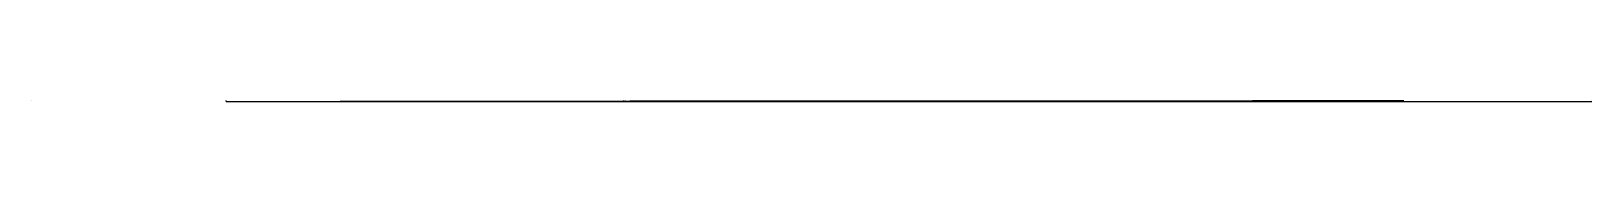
# Model space of a CAD drawing. Header units: metres. Extents: x -1 to 72750024, y 3999 to 4800.
# Drawn here: x 51950003 to 52350024, y 4199 to 4450 of the extents above; entities that cross this region are included whole.
import ezdxf

# ---------------------------------------------------------------- set-up
doc = ezdxf.new("R2010")
doc.units = ezdxf.units.M

msp = doc.modelspace()

# ---------------------------------------------------------------- linework, layer by layer
at = {"color": 7}
for p, q in [((51950003.013, 4450), (51950024.105, 4450)), ((51950003.013, 4450), (51950003.013, 4431.921)), ((51950024.105, 4431.921), (51950003.013, 4431.921)), ((51950006.026, 4443.974), (51950021.092, 4443.974)), ((51950024.105, 4450), (51950024.105, 4431.921)), ((52000000, 4450), (51999998.795, 4450)), ((52000000, 4400), (51999998.795, 4400)), ((52000000, 4350), (51999998.795, 4350)), ((52000000, 4300), (51999998.795, 4300)), ((52000000, 4250), (51999998.795, 4250)), ((52000000, 4200), (51999998.795, 4200)), ((52000000, 4440), (51999999.247, 4440)), ((52000000, 4430), (51999999.247, 4430)), ((52000000, 4420), (51999999.247, 4420)), ((52000000, 4410), (51999999.247, 4410)), ((52000000, 4390), (51999999.247, 4390)), ((52000000, 4380), (51999999.247, 4380)), ((52000000, 4370), (51999999.247, 4370)), ((52000000, 4360), (51999999.247, 4360)), ((52000000, 4340), (51999999.247, 4340)), ((52000000, 4330), (51999999.247, 4330)), ((52000000, 4320), (51999999.247, 4320)), ((52000000, 4310), (51999999.247, 4310)), ((52000000, 4290), (51999999.247, 4290)), ((52000000, 4280), (51999999.247, 4280)), ((52000000, 4270), (51999999.247, 4270)), ((52000000, 4260), (51999999.247, 4260)), ((52000000, 4240), (51999999.247, 4240)), ((52000000, 4230), (51999999.247, 4230)), ((52000000, 4220), (51999999.247, 4220)), ((52000000, 4210), (51999999.247, 4210)), ((52000000, 4200), (52000000, 4450)), ((52000000, 4200), (52350000, 4200)), ((52000000, 4200), (52000000, 4198.795)), ((52010000.001, 4200), (52010000.001, 4199.247)), ((52020000.002, 4200), (52020000.002, 4199.247)), ((52030000.003, 4200), (52030000.003, 4199.247)), ((52040000.003, 4200), (52040000.003, 4199.247)), ((52050000.001, 4200), (52050000.001, 4198.795)), ((52059999.998, 4200), (52059999.998, 4199.247)), ((52069999.996, 4200), (52069999.996, 4199.247)), ((52079999.993, 4200), (52079999.993, 4199.247)), ((52089999.991, 4200), (52089999.991, 4199.247)), ((52100000.002, 4200), (52100000.002, 4198.795)), ((52110000.006, 4200), (52110000.006, 4199.247)), ((52120000.01, 4200), (52120000.01, 4199.247)), ((52130000.015, 4200), (52130000.015, 4199.247)), ((52140000.019, 4200), (52140000.019, 4199.247)), ((52149999.996, 4200), (52149999.996, 4198.795)), ((52160000, 4200), (52160000, 4199.247)), ((52170000.005, 4200), (52170000.005, 4199.247)), ((52180000.009, 4200), (52180000.009, 4199.247)), ((52190000.013, 4200), (52190000.013, 4199.247)), ((52200000.004, 4200), (52200000.004, 4198.795)), ((52210000.008, 4200), (52210000.008, 4199.247)), ((52220000.012, 4200), (52220000.012, 4199.247)), ((52230000.003, 4200), (52230000.003, 4199.247)), ((52239999.994, 4200), (52239999.994, 4199.247)), ((52250000.012, 4200), (52250000.012, 4198.795)), ((52260000.002, 4200), (52260000.002, 4199.247)), ((52269999.993, 4200), (52269999.993, 4199.247)), ((52279999.984, 4200), (52279999.984, 4199.247)), ((52289999.975, 4200), (52289999.975, 4199.247)), ((52299999.992, 4200), (52299999.992, 4198.795)), ((52309999.983, 4200), (52309999.983, 4199.247)), ((52319999.974, 4200), (52319999.974, 4199.247)), ((52329999.964, 4200), (52329999.964, 4199.247)), ((52339999.955, 4200), (52339999.955, 4199.247)), ((52350000, 4200), (52350000, 4198.795)), ((52350003.013, 4450), (52350024.105, 4450)), ((52350003.013, 4450), (52350003.013, 4431.921)), ((52350024.105, 4431.921), (52350003.013, 4431.921)), ((52350006.026, 4443.974), (52350021.092, 4443.974)), ((52350024.105, 4450), (52350024.105, 4431.921))]:
    msp.add_line(p, q, dxfattribs=at)
at = {"color": 4}
for p, q in [((51950006.026, 4439.454), (51950021.092, 4439.454)), ((52029173.801, 4242.504), (52030216.25, 4244.355)), ((52030216.25, 4244.355), (52030245.33, 4244.164)), ((52030245.33, 4244.164), (52031471.91, 4245.875)), ((52031471.91, 4245.875), (52031813.961, 4246.093)), ((52031813.961, 4246.093), (52033443.82, 4249.139)), ((52033443.82, 4249.139), (52033933.672, 4250.449)), ((52033933.672, 4250.449), (52034392, 4249.718)), ((52034392, 4249.718), (52034876.371, 4251.161)), ((52034876.371, 4251.161), (52035037.59, 4251.528)), ((52035037.59, 4251.528), (52035704.43, 4252.714)), ((52035704.43, 4252.714), (52035963.762, 4252.165)), ((52035963.762, 4252.165), (52036748.75, 4254.756)), ((52036748.75, 4254.756), (52036871.012, 4253.245)), ((52036871.012, 4253.245), (52037272.191, 4254.907)), ((52037272.191, 4254.907), (52038060.359, 4255.572)), ((52038060.359, 4255.572), (52038286.48, 4255.812)), ((52038286.48, 4255.812), (52038309.859, 4256.012)), ((52038309.859, 4256.012), (52038507.828, 4255.715)), ((52038507.828, 4255.715), (52038657.531, 4256.606)), ((52038657.531, 4256.606), (52038793.07, 4256.29)), ((52038793.07, 4256.29), (52038831.551, 4256.569)), ((52038831.551, 4256.569), (52038950.09, 4256.598)), ((52038950.09, 4256.598), (52039777.199, 4258.056)), ((52039777.199, 4258.056), (52040058.77, 4258.45)), ((52040058.77, 4258.45), (52040185.07, 4258.464)), ((52040185.07, 4258.464), (52040209.32, 4258.402)), ((52040209.32, 4258.402), (52040248.09, 4258.495)), ((52040248.09, 4258.495), (52040344.66, 4258.735)), ((52040344.66, 4258.735), (52040547.859, 4259.214)), ((52040547.859, 4259.214), (52040776.078, 4259.649)), ((52040776.078, 4259.649), (52040973.93, 4259.311)), ((52040973.93, 4259.311), (52040993.078, 4259.964)), ((52040993.078, 4259.964), (52041413.82, 4260.759)), ((52041413.82, 4260.759), (52042035.98, 4260.602)), ((52042035.98, 4260.602), (52042053.172, 4259.537)), ((52042053.172, 4259.537), (52042269.281, 4260.45)), ((52042269.281, 4260.45), (52042341.809, 4261.821)), ((52042341.809, 4261.821), (52042569.449, 4261.603)), ((52042569.449, 4261.603), (52043548.738, 4263.013)), ((52043548.738, 4263.013), (52043563.031, 4263.061)), ((52043563.031, 4263.061), (52043667.75, 4263.921)), ((52043667.75, 4263.921), (52043680.691, 4263.223)), ((52043680.691, 4263.223), (52043789.859, 4263.362)), ((52043789.859, 4263.362), (52043815.84, 4262.902)), ((52043815.84, 4262.902), (52043971.641, 4263.627)), ((52043971.641, 4263.627), (52044089.941, 4263.882)), ((52044089.941, 4263.882), (52044463.102, 4263.315)), ((52044463.102, 4263.315), (52044572.16, 4264.809)), ((52044572.16, 4264.809), (52045707.84, 4266.888)), ((52045707.84, 4266.888), (52046139.531, 4265.521)), ((52046139.531, 4265.521), (52046350.172, 4267.247)), ((52046350.172, 4267.247), (52047994.871, 4269.392)), ((52047994.871, 4269.392), (52049055.391, 4272.153)), ((52049055.391, 4272.153), (52049364.559, 4269.814)), ((52049364.559, 4269.814), (52049519.922, 4271.555)), ((52049519.922, 4271.555), (52051062.59, 4271.268)), ((52051062.59, 4271.268), (52051509.48, 4273.76)), ((52051509.48, 4273.76), (52051525.461, 4273.734)), ((52051525.461, 4273.734), (52051748.039, 4273.771)), ((52051748.039, 4273.771), (52051879.988, 4274.47)), ((52051879.988, 4274.47), (52052115.719, 4274.401)), ((52052115.719, 4274.401), (52052126.93, 4273.389)), ((52052126.93, 4273.389), (52052283.012, 4274.363)), ((52052283.012, 4274.363), (52052438.879, 4274.949)), ((52052438.879, 4274.949), (52052494.531, 4274.875)), ((52052494.531, 4274.875), (52052613.148, 4274.875)), ((52052613.148, 4274.875), (52052712.891, 4275.034)), ((52052712.891, 4275.034), (52053296.078, 4275.457)), ((52053296.078, 4275.457), (52053335.75, 4275.519)), ((52053335.75, 4275.519), (52053455.102, 4277.838)), ((52053455.102, 4277.838), (52054043.379, 4276.872)), ((52054043.379, 4276.872), (52054190.422, 4276.685)), ((52054190.422, 4276.685), (52054484.762, 4277.17)), ((52054484.762, 4277.17), (52054561.371, 4277.335)), ((52054561.371, 4277.335), (52054580.32, 4277.37)), ((52054580.32, 4277.37), (52054583.219, 4277.437)), ((52054583.219, 4277.437), (52054694.469, 4277.501)), ((52054694.469, 4277.501), (52054780.57, 4277.324)), ((52054780.57, 4277.324), (52054801.609, 4279.21)), ((52054801.609, 4279.21), (52054861.891, 4277.798)), ((52054861.891, 4277.798), (52055032.281, 4278.332)), ((52055032.281, 4278.332), (52056204.09, 4280.126)), ((52056204.09, 4280.126), (52056220.672, 4278.914)), ((52056220.672, 4278.914), (52056972.879, 4279.781)), ((52056972.879, 4279.781), (52057479.129, 4282.15)), ((52057479.129, 4282.15), (52057576.941, 4281.292)), ((52057576.941, 4281.292), (52057650.031, 4281.401)), ((52057650.031, 4281.401), (52058239.109, 4281.98)), ((52058239.109, 4281.98), (52058318.602, 4282.658)), ((52058318.602, 4282.658), (52058332.211, 4281.748)), ((52058332.211, 4281.748), (52058359.82, 4281.998)), ((52058359.82, 4281.998), (52058560.07, 4282.136)), ((52058560.07, 4282.136), (52058660.102, 4282.381)), ((52058660.102, 4282.381), (52058743.539, 4283.008)), ((52058743.539, 4283.008), (52058940.801, 4282.177)), ((52058940.801, 4282.177), (52059122.512, 4285.661)), ((52059122.512, 4285.661), (52059153.641, 4283.532)), ((52059153.641, 4283.532), (52059265.949, 4280.2)), ((52059265.949, 4280.2), (52059418.82, 4285.464)), ((52059418.82, 4285.464), (52060388.461, 4283.056)), ((52060388.461, 4283.056), (52060426.48, 4284.623)), ((52060426.48, 4284.623), (52060427.148, 4286.586)), ((52060427.148, 4286.586), (52060458.922, 4284.565)), ((52060458.922, 4284.565), (52060597.102, 4283.747)), ((52060597.102, 4283.747), (52060617.449, 4285.964)), ((52060617.449, 4285.964), (52060732.059, 4285.626)), ((52060732.059, 4285.626), (52061234.172, 4288.356)), ((52061234.172, 4288.356), (52061303.488, 4284.117)), ((52061303.488, 4284.117), (52062466.57, 4285.616)), ((52062466.57, 4285.616), (52063671.559, 4286.825)), ((52063671.559, 4286.825), (52063747.781, 4288.506)), ((52063747.781, 4288.506), (52064456.449, 4289.119)), ((52064456.449, 4289.119), (52064700.059, 4289.483)), ((52064700.059, 4289.483), (52065383.289, 4290.524)), ((52065383.289, 4290.524), (52065395.23, 4290.864)), ((52065395.23, 4290.864), (52065903.219, 4289.296)), ((52065903.219, 4289.296), (52066443.352, 4292.702)), ((52066443.352, 4292.702), (52066836.773, 4290.583)), ((52066836.773, 4290.583), (52067020.883, 4292.036)), ((52067020.883, 4292.036), (52067687.047, 4292.627)), ((52067687.047, 4292.627), (52067893.906, 4293.425)), ((52067893.906, 4293.425), (52067904.047, 4292.487)), ((52067904.047, 4292.487), (52068400.977, 4293.814)), ((52068400.977, 4293.814), (52068630.547, 4294.997)), ((52068630.547, 4294.997), (52069243.406, 4293.4)), ((52069243.406, 4293.4), (52069751.141, 4294.555)), ((52069751.141, 4294.555), (52069846.656, 4295.614)), ((52069846.656, 4295.614), (52071661.609, 4294.662)), ((52071661.609, 4294.662), (52071953.727, 4299.62)), ((52071953.727, 4299.62), (52072316.039, 4298.237)), ((52072316.039, 4298.237), (52072565.789, 4294.573)), ((52072565.789, 4294.573), (52073002.867, 4298.178)), ((52073002.867, 4298.178), (52073004.477, 4299.699)), ((52073004.477, 4299.699), (52073624, 4299.055)), ((52073624, 4299.055), (52073953.008, 4300.456)), ((52073953.008, 4300.456), (52074560.883, 4296.695)), ((52074560.883, 4296.695), (52074630.063, 4300.095)), ((52074630.063, 4300.095), (52074781.898, 4299.316)), ((52074781.898, 4299.316), (52075338.078, 4296.676)), ((52075338.078, 4296.676), (52075618.352, 4301.176)), ((52075618.352, 4301.176), (52075954, 4301.236)), ((52075954, 4301.236), (52076068.492, 4301.827)), ((52076068.492, 4301.827), (52076463.273, 4301.714)), ((52076463.273, 4301.714), (52076702.398, 4302.14)), ((52076702.398, 4302.14), (52077033.492, 4301.639)), ((52077033.492, 4301.639), (52077912.703, 4303.52)), ((52077912.703, 4303.52), (52078029.063, 4301.809)), ((52078029.063, 4301.809), (52078059.523, 4303.922)), ((52078059.523, 4303.922), (52078187.078, 4301.606)), ((52078187.078, 4301.606), (52078826.656, 4305.077)), ((52078826.656, 4305.077), (52078950.227, 4304.101)), ((52078950.227, 4304.101), (52079138.477, 4304.176)), ((52079138.477, 4304.176), (52079317.094, 4305.559)), ((52079317.094, 4305.559), (52079488.289, 4304.864)), ((52079488.289, 4304.864), (52079979.594, 4303.732)), ((52079979.594, 4303.732), (52080462.344, 4306.017)), ((52080462.344, 4306.017), (52080776.188, 4305.042)), ((52080776.188, 4305.042), (52080798.141, 4306.702)), ((52080798.141, 4306.702), (52081977.227, 4305.078)), ((52081977.227, 4305.078), (52082193.203, 4306.593)), ((52082193.203, 4306.593), (52082747.953, 4309.047)), ((52082747.953, 4309.047), (52082912.609, 4307.52)), ((52082912.609, 4307.52), (52082944.883, 4308.824)), ((52082944.883, 4308.824), (52083062.023, 4308.128)), ((52083062.023, 4308.128), (52083210.922, 4307.616)), ((52083210.922, 4307.616), (52083697.203, 4307.72)), ((52083697.203, 4307.72), (52083922.797, 4309.751)), ((52083922.797, 4309.751), (52084053.438, 4307.476)), ((52084053.438, 4307.476), (52084220.133, 4309.109)), ((52084220.133, 4309.109), (52084252.508, 4309.259)), ((52084252.508, 4309.259), (52084558.5, 4309.241)), ((52084558.5, 4309.241), (52084743.859, 4310.406)), ((52084743.859, 4310.406), (52084825.383, 4309.131)), ((52084825.383, 4309.131), (52084851.039, 4309.266)), ((52084851.039, 4309.266), (52085143.023, 4309.424)), ((52085143.023, 4309.424), (52085157.453, 4310.455)), ((52085157.453, 4310.455), (52085735.133, 4309.932)), ((52085735.133, 4309.932), (52085844.109, 4310.479)), ((52085844.109, 4310.479), (52085853.141, 4310.338)), ((52085853.141, 4310.338), (52086334.828, 4310.756)), ((52086334.828, 4310.756), (52086397.359, 4310.818)), ((52086397.359, 4310.818), (52086553.398, 4310.691)), ((52086553.398, 4310.691), (52087007.453, 4312.707)), ((52087007.453, 4312.707), (52087362.523, 4309.143)), ((52087362.523, 4309.143), (52087455.844, 4311.685)), ((52087455.844, 4311.685), (52087906.406, 4312.059)), ((52087906.406, 4312.059), (52088162.758, 4313.308)), ((52088162.758, 4313.308), (52088208.656, 4313.271)), ((52088208.656, 4313.271), (52088255.523, 4311.743)), ((52088255.523, 4311.743), (52089362.844, 4312.839)), ((52089362.844, 4312.839), (52090558.102, 4315.518)), ((52090558.102, 4315.518), (52090968.828, 4314.737)), ((52090968.828, 4314.737), (52091814.391, 4315.779)), ((52091814.391, 4315.779), (52092139.063, 4316.092)), ((52092139.063, 4316.092), (52092208.094, 4315.854)), ((52092208.094, 4315.854), (52092258.578, 4315.214)), ((52092258.578, 4315.214), (52092262.203, 4316.537)), ((52092262.203, 4316.537), (52092275.453, 4316.054)), ((52092275.453, 4316.054), (52092371.477, 4316.053)), ((52092371.477, 4316.053), (52092371.5, 4316.066)), ((52092371.5, 4316.066), (52092420.438, 4316.56)), ((52092420.438, 4316.56), (52092678.813, 4316.272)), ((52092678.813, 4316.272), (52092798.719, 4316.322)), ((52092798.719, 4316.322), (52093300.492, 4316.713)), ((52093300.492, 4316.713), (52093496.453, 4316.129)), ((52093496.453, 4316.129), (52093502.047, 4317.324)), ((52093502.047, 4317.324), (52093636.063, 4315.736)), ((52093636.063, 4315.736), (52094232.133, 4317.389)), ((52094232.133, 4317.389), (52094358.977, 4317.149)), ((52094358.977, 4317.149), (52094557.344, 4318.73)), ((52094557.344, 4318.73), (52094807.453, 4318.278)), ((52094807.453, 4318.278), (52095027.633, 4318.176)), ((52095027.633, 4318.176), (52095283.422, 4318.626)), ((52095283.422, 4318.626), (52095297.258, 4318.905)), ((52095297.258, 4318.905), (52095623.25, 4320.225)), ((52095623.25, 4320.225), (52096485.953, 4319.323)), ((52096485.953, 4319.323), (52096504.57, 4319.146)), ((52096504.57, 4319.146), (52096591.352, 4319.667)), ((52096591.352, 4319.667), (52096686.594, 4319.046)), ((52096686.594, 4319.046), (52096782.453, 4319.704)), ((52096782.453, 4319.704), (52097069.727, 4319.932)), ((52097069.727, 4319.932), (52097197.609, 4320.934)), ((52097197.609, 4320.934), (52097387.961, 4320.24)), ((52097387.961, 4320.24), (52097420.523, 4320.619)), ((52097420.523, 4320.619), (52097554.297, 4320.32)), ((52097554.297, 4320.32), (52098273.773, 4321.895)), ((52098273.773, 4321.895), (52098439.719, 4320.878)), ((52098439.719, 4320.878), (52098457.469, 4321.485)), ((52098457.469, 4321.485), (52098487.219, 4321.245)), ((52098487.219, 4321.245), (52098716.703, 4321.18)), ((52098716.703, 4321.18), (52100148.797, 4323.057)), ((52100148.797, 4323.057), (52100287.398, 4322.397)), ((52100287.398, 4322.397), (52100537.5, 4322.396)), ((52100537.5, 4322.396), (52100572.297, 4323.028)), ((52100572.297, 4323.028), (52101313.5, 4322.95)), ((52101313.5, 4322.95), (52101754.703, 4325.468)), ((52101754.703, 4325.468), (52101925.797, 4325.012)), ((52101925.797, 4325.012), (52101929.203, 4323.889)), ((52101929.203, 4323.889), (52102127.703, 4324.398)), ((52102127.703, 4324.398), (52102188.102, 4324.109)), ((52102188.102, 4324.109), (52102457.898, 4324.788)), ((52102457.898, 4324.788), (52102786.602, 4323.472)), ((52102786.602, 4323.472), (52103416.5, 4326.023)), ((52103416.5, 4326.023), (52104099.703, 4326.185)), ((52104099.703, 4326.185), (52104153, 4326.18)), ((52104153, 4326.18), (52104464.898, 4326.162)), ((52104464.898, 4326.162), (52104686.703, 4326.483)), ((52104686.703, 4326.483), (52105105.703, 4327.54)), ((52105105.703, 4327.54), (52105133.5, 4325.913)), ((52105133.5, 4325.913), (52105149.203, 4326.696)), ((52105149.203, 4326.696), (52105220.203, 4327.428)), ((52105220.203, 4327.428), (52105276.5, 4327.483)), ((52105276.5, 4327.483), (52105805.203, 4328.092)), ((52105805.203, 4328.092), (52105948.102, 4327.19)), ((52105948.102, 4327.19), (52106272.602, 4327.231)), ((52106272.602, 4327.231), (52106724, 4327.733)), ((52106724, 4327.733), (52106752.703, 4328.623)), ((52106752.703, 4328.623), (52107502.203, 4329.443)), ((52107502.203, 4329.443), (52107713, 4329.251)), ((52107713, 4329.251), (52107732.398, 4328.936)), ((52107732.398, 4328.936), (52107766, 4328.749)), ((52107766, 4328.749), (52108015.602, 4329.145)), ((52108015.602, 4329.145), (52108114.602, 4329.283)), ((52108114.602, 4329.283), (52108118.203, 4329.006)), ((52108118.203, 4329.006), (52108162.703, 4330.808)), ((52108162.703, 4330.808), (52108372.102, 4330.416)), ((52108372.102, 4330.416), (52108441.5, 4329.8)), ((52108441.5, 4329.8), (52108601.898, 4329.687)), ((52108601.898, 4329.687), (52108606.898, 4329.561)), ((52108606.898, 4329.561), (52108831.203, 4330.069)), ((52108831.203, 4330.069), (52108843.398, 4328.641)), ((52108843.398, 4328.641), (52109109.102, 4331.033)), ((52109109.102, 4331.033), (52109280.602, 4330.092)), ((52109280.602, 4330.092), (52109539.797, 4330.41)), ((52109539.797, 4330.41), (52109550.5, 4328.659)), ((52109550.5, 4328.659), (52109569.5, 4331.034)), ((52109569.5, 4331.034), (52110215.297, 4331.548)), ((52110215.297, 4331.548), (52110221.602, 4330.897)), ((52110221.602, 4330.897), (52110238.203, 4330.694)), ((52110238.203, 4330.694), (52110916.898, 4330.166)), ((52110916.898, 4330.166), (52111219.797, 4330.465)), ((52111219.797, 4330.465), (52112182.797, 4333.04)), ((52112182.797, 4333.04), (52112201.297, 4333.395)), ((52112201.297, 4333.395), (52112459.797, 4333.25)), ((52112459.797, 4333.25), (52113270, 4334.516)), ((52113270, 4334.516), (52113610.297, 4332.872)), ((52113610.297, 4332.872), (52113651.398, 4334.445)), ((52113651.398, 4334.445), (52113743.898, 4333.991)), ((52113743.898, 4333.991), (52113759.5, 4333.619)), ((52113759.5, 4333.619), (52114098.203, 4334.296)), ((52114098.203, 4334.296), (52114338.297, 4334.953)), ((52114338.297, 4334.953), (52114574.102, 4335.398)), ((52114574.102, 4335.398), (52114638.898, 4333.203)), ((52114638.898, 4333.203), (52114912.203, 4334.969)), ((52114912.203, 4334.969), (52115811.297, 4335.629)), ((52115811.297, 4335.629), (52115991.102, 4336.328)), ((52115991.102, 4336.328), (52116571.398, 4334.962)), ((52116571.398, 4334.962), (52116837, 4336.558)), ((52116837, 4336.558), (52117195.398, 4336.346)), ((52117195.398, 4336.346), (52117813.898, 4337.773)), ((52117813.898, 4337.773), (52118461.797, 4338.379)), ((52118461.797, 4338.379), (52118767.203, 4338.135)), ((52118767.203, 4338.135), (52118938.203, 4338.154)), ((52118938.203, 4338.154), (52119045.703, 4336.788)), ((52119045.703, 4336.788), (52119740.102, 4336.472)), ((52119740.102, 4336.472), (52119774.398, 4337.215)), ((52119774.398, 4337.215), (52120013.398, 4339.128)), ((52120013.398, 4339.128), (52120694.102, 4338.934)), ((52120694.102, 4338.934), (52120848.5, 4339.134)), ((52120848.5, 4339.134), (52120883.203, 4339.05)), ((52120883.203, 4339.05), (52120928.898, 4339.157)), ((52120928.898, 4339.157), (52121246.5, 4339.239)), ((52121246.5, 4339.239), (52121379.797, 4339.518)), ((52121379.797, 4339.518), (52121524.102, 4339.747)), ((52121524.102, 4339.747), (52121541, 4339.613)), ((52121541, 4339.613), (52121825.797, 4339.597)), ((52121825.797, 4339.597), (52122021.297, 4340.631)), ((52122021.297, 4340.631), (52122136.797, 4340.121)), ((52122136.797, 4340.121), (52122204.398, 4339.969)), ((52122204.398, 4339.969), (52122265.297, 4339.93)), ((52122265.297, 4339.93), (52122311.898, 4339.663)), ((52122311.898, 4339.663), (52122768.102, 4341.176)), ((52122768.102, 4341.176), (52123023, 4340.58)), ((52123023, 4340.58), (52123029.602, 4340.551)), ((52123029.602, 4340.551), (52123317.297, 4340.675)), ((52123317.297, 4340.675), (52123334.797, 4340.9)), ((52123334.797, 4340.9), (52123449.5, 4341.012)), ((52123449.5, 4341.012), (52123499.602, 4340.107)), ((52123499.602, 4340.107), (52123950.398, 4342.051)), ((52123950.398, 4342.051), (52124330.297, 4339.135)), ((52124330.297, 4339.135), (52124448.898, 4339.815)), ((52124448.898, 4339.815), (52124451.898, 4342.219)), ((52124451.898, 4342.219), (52124487.5, 4341.707)), ((52124487.5, 4341.707), (52124688.297, 4341.825)), ((52124688.297, 4341.825), (52125109.398, 4341.049)), ((52125109.398, 4341.049), (52125560.898, 4342.41)), ((52125560.898, 4342.41), (52125846.297, 4342.503)), ((52125846.297, 4342.503), (52126396.703, 4343.492)), ((52126396.703, 4343.492), (52126401.898, 4342.55)), ((52126401.898, 4342.55), (52126552.5, 4341.789)), ((52126552.5, 4341.789), (52126566.297, 4343.201)), ((52126566.297, 4343.201), (52126976.703, 4342.559)), ((52126976.703, 4342.559), (52127424.898, 4344.011)), ((52127424.898, 4344.011), (52128305.703, 4344.784)), ((52128305.703, 4344.784), (52128322, 4344.43)), ((52128322, 4344.43), (52129009.297, 4345.64)), ((52129009.297, 4345.64), (52129301.703, 4343.549)), ((52129301.703, 4343.549), (52130152.297, 4345.543)), ((52130152.297, 4345.543), (52130233.602, 4346.279)), ((52130233.602, 4346.279), (52130290.5, 4345.693)), ((52130290.5, 4345.693), (52130723.5, 4345.032)), ((52130723.5, 4345.032), (52131137.5, 4346.104)), ((52131137.5, 4346.104), (52131567.594, 4346.512)), ((52131567.594, 4346.512), (52131729, 4346.223)), ((52131729, 4346.223), (52131736.406, 4345.48)), ((52131736.406, 4345.48), (52132036.297, 4347.486)), ((52132036.297, 4347.486), (52132937.094, 4347.522)), ((52132937.094, 4347.522), (52133841.703, 4346.174)), ((52133841.703, 4346.174), (52134031, 4348.213)), ((52134031, 4348.213), (52134799.703, 4349.755)), ((52134799.703, 4349.755), (52135013, 4348.709)), ((52135013, 4348.709), (52135172, 4349.537)), ((52135172, 4349.537), (52135263.703, 4348.498)), ((52135263.703, 4348.498), (52136088.203, 4350.217)), ((52136088.203, 4350.217), (52136166.594, 4349.142)), ((52136166.594, 4349.142), (52137195.594, 4351.015)), ((52137195.594, 4351.015), (52139846.203, 4350.18)), ((52139846.203, 4350.18), (52140122.203, 4349.935)), ((52140122.203, 4349.935), (52140599.906, 4352.796)), ((52140599.906, 4352.796), (52141412.797, 4351.241)), ((52141412.797, 4351.241), (52141905.594, 4354.356)), ((52141905.594, 4354.356), (52142115.594, 4349.985)), ((52142115.594, 4349.985), (52142501.5, 4354.849)), ((52142501.5, 4354.849), (52143468.594, 4355.077)), ((52143468.594, 4355.077), (52145054, 4355.095)), ((52145054, 4355.095), (52145836.594, 4354.472)), ((52145836.594, 4354.472), (52146887.203, 4355.667)), ((52146887.203, 4355.667), (52149698.906, 4355.856)), ((52149698.906, 4355.856), (52150145.203, 4359.504)), ((52150145.203, 4359.504), (52150310.5, 4359.161)), ((52150310.5, 4359.161), (52151147.203, 4360.131)), ((52151147.203, 4360.131), (52151863.594, 4359.043)), ((52151863.594, 4359.043), (52152071.797, 4356.924)), ((52152071.797, 4356.924), (52153324.203, 4360.264)), ((52153324.203, 4360.264), (52154061.797, 4359.655)), ((52154061.797, 4359.655), (52156843.5, 4362.321)), ((52156843.5, 4362.321), (52157284.797, 4363.062)), ((52157284.797, 4363.062), (52158093.906, 4360.959)), ((52158093.906, 4360.959), (52159181.406, 4364.678)), ((52159181.406, 4364.678), (52159978, 4362.449)), ((52159978, 4362.449), (52160277.297, 4365.345)), ((52160277.297, 4365.345), (52160644, 4364.02)), ((52160644, 4364.02), (52161017.906, 4364.217)), ((52161017.906, 4364.217), (52161206, 4364.114)), ((52161206, 4364.114), (52161533.203, 4362.711)), ((52161533.203, 4362.711), (52161788.594, 4363.831)), ((52161788.594, 4363.831), (52161792.203, 4364.756)), ((52161792.203, 4364.756), (52163016.906, 4365.587)), ((52163016.906, 4365.587), (52163472.703, 4366.085)), ((52163472.703, 4366.085), (52164035.703, 4365.234)), ((52164035.703, 4365.234), (52164333.797, 4362.17)), ((52164333.797, 4362.17), (52165065.5, 4366.86)), ((52165065.5, 4366.86), (52165590.203, 4365.674)), ((52165590.203, 4365.674), (52166671.406, 4366.289)), ((52166671.406, 4366.289), (52167176.5, 4367.363)), ((52167176.5, 4367.363), (52167805.5, 4369.128)), ((52167805.5, 4369.128), (52167902.203, 4368.508)), ((52167902.203, 4368.508), (52168211.906, 4367.557)), ((52168211.906, 4367.557), (52168836.703, 4368.227)), ((52168836.703, 4368.227), (52168926.797, 4369.98)), ((52168926.797, 4369.98), (52169622, 4368.605)), ((52169622, 4368.605), (52170584.5, 4368.136)), ((52170584.5, 4368.136), (52171147.797, 4370.323)), ((52171147.797, 4370.323), (52173040, 4370.035)), ((52173040, 4370.035), (52174717.203, 4372.332)), ((52174717.203, 4372.332), (52174802.906, 4372.188)), ((52174802.906, 4372.188), (52176772.297, 4374.031)), ((52176772.297, 4374.031), (52177098.297, 4372.086)), ((52177098.297, 4372.086), (52178317.297, 4373.727)), ((52178317.297, 4373.727), (52179157.406, 4374.161)), ((52179157.406, 4374.161), (52179770.5, 4373.68)), ((52179770.5, 4373.68), (52180274.094, 4374.312)), ((52180274.094, 4374.312), (52180315.703, 4374.655)), ((52180315.703, 4374.655), (52180858.797, 4374.665)), ((52180858.797, 4374.665), (52180916.203, 4374.758)), ((52180916.203, 4374.758), (52181363.703, 4375.557)), ((52181363.703, 4375.557), (52181914.906, 4373.312)), ((52181914.906, 4373.312), (52184428.203, 4377.798)), ((52184428.203, 4377.798), (52184504.5, 4373.18)), ((52184504.5, 4373.18), (52184777, 4377.44)), ((52184777, 4377.44), (52189218.297, 4379.546)), ((52189218.297, 4379.546), (52191575.5, 4381.199)), ((52191575.5, 4381.199), (52193109.203, 4381.244)), ((52193109.203, 4381.244), (52194293.094, 4379.279)), ((52194293.094, 4379.279), (52195785.5, 4382.467)), ((52195785.5, 4382.467), (52198070.203, 4383.671)), ((52198070.203, 4383.671), (52198220.906, 4384.239)), ((52198220.906, 4384.239), (52198998.094, 4381.109)), ((52198998.094, 4381.109), (52201168.5, 4384.814)), ((52201168.5, 4384.814), (52201170.406, 4384.57)), ((52201170.406, 4384.57), (52201218.5, 4385.243)), ((52201218.5, 4385.243), (52202769.5, 4385.608)), ((52202769.5, 4385.608), (52202902.203, 4385.099)), ((52202902.203, 4385.099), (52202949.594, 4383.938)), ((52202949.594, 4383.938), (52204369.797, 4386.917)), ((52204369.797, 4386.917), (52204911.906, 4385.945)), ((52204911.906, 4385.945), (52204963.297, 4386.476)), ((52204963.297, 4386.476), (52205244.906, 4387.04)), ((52205244.906, 4387.04), (52206402.594, 4386.249)), ((52206402.594, 4386.249), (52206552.094, 4386.869)), ((52206552.094, 4386.869), (52206590.594, 4386.73)), ((52206590.594, 4386.73), (52206785.094, 4385.709)), ((52206785.094, 4385.709), (52208517.703, 4387.545)), ((52208517.703, 4387.545), (52208996.703, 4388.688)), ((52208996.703, 4388.688), (52209719.703, 4389.24)), ((52209719.703, 4389.24), (52209883.406, 4387.835)), ((52209883.406, 4387.835), (52212003.5, 4388.862)), ((52212003.5, 4388.862), (52212233, 4389.06)), ((52212233, 4389.06), (52212396.406, 4390.179)), ((52212396.406, 4390.179), (52214397.203, 4391.216)), ((52214397.203, 4391.216), (52215611.594, 4391.551)), ((52215611.594, 4391.551), (52216389.094, 4390.687)), ((52216389.094, 4390.687), (52218440, 4392.919)), ((52218440, 4392.919), (52218497.203, 4392.781)), ((52218497.203, 4392.781), (52218661, 4391.312)), ((52218661, 4391.312), (52221149.797, 4393.921)), ((52221149.797, 4393.921), (52221807, 4392.874)), ((52221807, 4392.874), (52221989.5, 4394.422)), ((52221989.5, 4394.422), (52223710.406, 4394.996)), ((52223710.406, 4394.996), (52224628, 4395.194)), ((52224628, 4395.194), (52225265.703, 4395.831)), ((52225265.703, 4395.831), (52225849, 4395.867)), ((52225849, 4395.867), (52226147, 4395.977)), ((52226147, 4395.977), (52226304.297, 4395.464)), ((52226304.297, 4395.464), (52226860.297, 4395.085)), ((52226860.297, 4395.085), (52227061.406, 4394.688)), ((52227061.406, 4394.688), (52228099.906, 4396.765)), ((52228099.906, 4396.765), (52228207.406, 4396.767)), ((52228207.406, 4396.767), (52228525, 4397.235)), ((52228525, 4397.235), (52229679, 4397.322)), ((52229679, 4397.322), (52230036.594, 4396.714)), ((52230036.594, 4396.714), (52230098, 4397.403)), ((52230098, 4397.403), (52230653.594, 4397.703)), ((52230653.594, 4397.703), (52230934.5, 4397.454)), ((52230934.5, 4397.454), (52231262, 4398.014)), ((52231262, 4398.014), (52231837.797, 4398.614)), ((52231837.797, 4398.614), (52232072.5, 4398.508)), ((52232072.5, 4398.508), (52233358.703, 4397.609)), ((52233358.703, 4397.609), (52233606.094, 4399.356)), ((52233606.094, 4399.356), (52234159.906, 4397.844)), ((52234159.906, 4397.844), (52235250.203, 4399.865)), ((52235250.203, 4399.865), (52236127.297, 4400.681)), ((52236127.297, 4400.681), (52237950.703, 4400.536)), ((52237950.703, 4400.536), (52238072.797, 4399.962)), ((52238072.797, 4399.962), (52240066.703, 4402.638)), ((52240066.703, 4402.638), (52243346, 4401.366)), ((52243346, 4401.366), (52245816.203, 4405.327)), ((52245816.203, 4405.327), (52252586.906, 4405.117)), ((52252586.906, 4405.117), (52253568.406, 4408.704)), ((52253568.406, 4408.704), (52260411.594, 4408.481)), ((52260411.594, 4408.481), (52263026.094, 4412.537)), ((52263026.094, 4412.537), (52265276.906, 4410.851)), ((52265276.906, 4410.851), (52267373.813, 4412.59)), ((52267373.813, 4412.59), (52267409.594, 4412.126)), ((52267409.594, 4412.126), (52267785.813, 4412.654)), ((52267785.813, 4412.654), (52267807.813, 4412.594)), ((52267807.813, 4412.594), (52271337, 4413.602)), ((52271337, 4413.602), (52273166.406, 4416.413)), ((52273166.406, 4416.413), (52278819.094, 4415.935)), ((52278819.094, 4415.935), (52283025.906, 4419.968)), ((52283025.906, 4419.968), (52287715.813, 4419.081)), ((52287715.813, 4419.081), (52291958.094, 4422.95)), ((52291958.094, 4422.95), (52295847.094, 4422.203)), ((52295847.094, 4422.203), (52298703.313, 4424.897)), ((52298703.313, 4424.897), (52300976.188, 4424.514)), ((52300976.188, 4424.514), (52301709.594, 4425.456)), ((52301709.594, 4425.456), (52301857.313, 4425.445)), ((52350006.026, 4439.454), (52350021.092, 4439.454))]:
    msp.add_line(p, q, dxfattribs=at)

doc.saveas('drawing.dxf')
